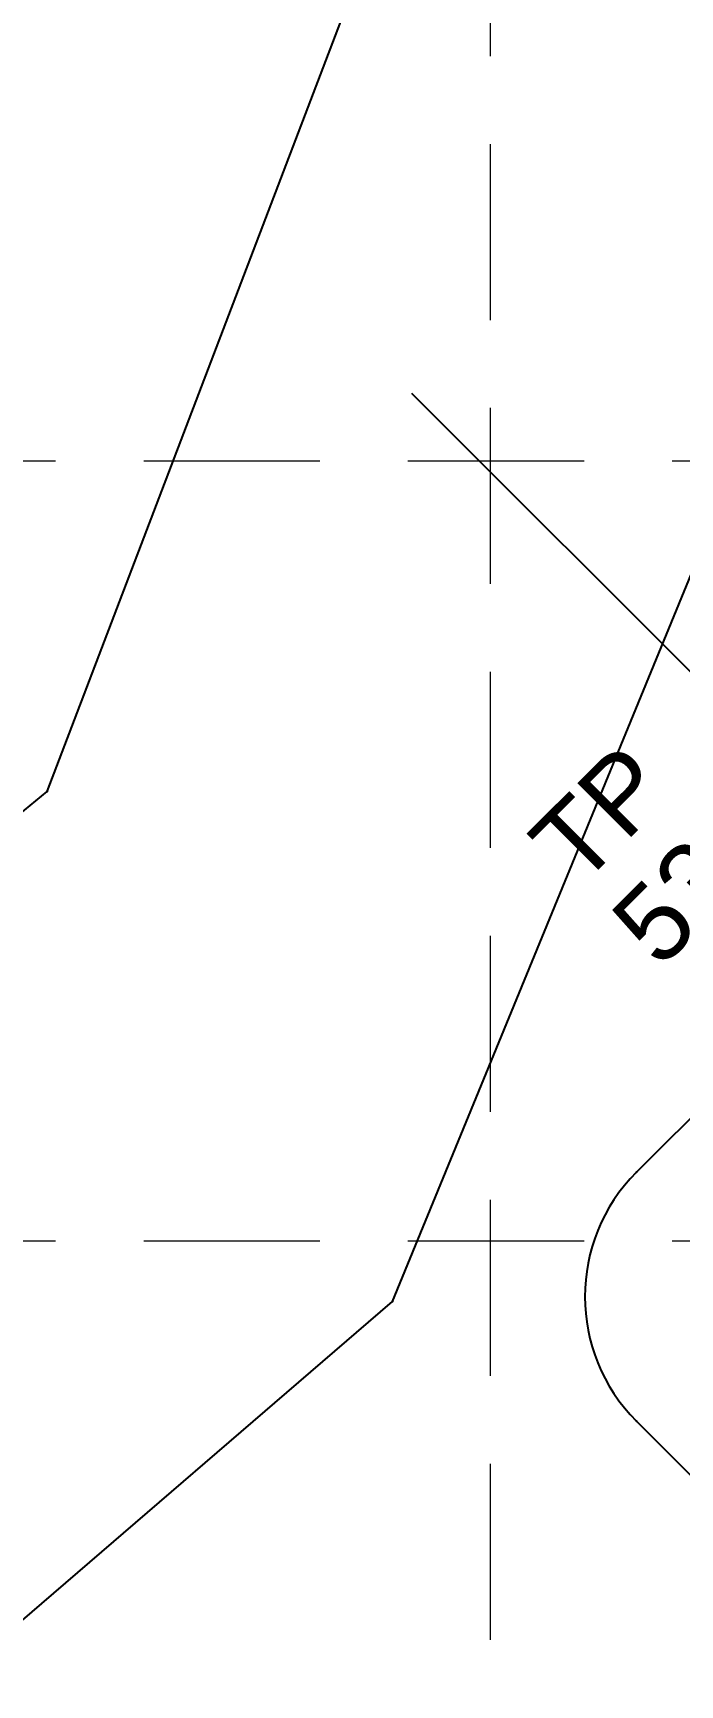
# Model space of a CAD drawing. Header units: inches. Extents: x 4833 to 5685, y 5436 to 5969.
# Drawn here: x 5344.12 to 5355.14, y 5694.87 to 5723.03 of the extents above; entities that cross this region are included whole.
import ezdxf
from ezdxf.enums import TextEntityAlignment as Align

# ---------------------------------------------------------------- set-up
doc = ezdxf.new("R2010")
doc.units = ezdxf.units.IN
doc.header["$LTSCALE"] = 20
doc.header["$MEASUREMENT"] = 0
for name, pattern in [('DASH', [1, 0.5, -0.5]), ('HIDDEN', [0.375, 0.25, -0.125]), ('LONG_DASH', [1, 0.75, -0.25])]:
    doc.linetypes.add(name, pattern=pattern)
for name, color, linetype in [('GRID', 254, 'HIDDEN'), ('MOVE', 12, 'Continuous'), ('OTL_PARKING', 9, 'Continuous'), ('PROPOSED_GRADING', 14, 'Continuous')]:
    doc.layers.add(name, color=color, linetype=linetype)
doc.styles.get("Standard").update_dxf_attribs({"font": 'ARIAL.TTF'})

msp = doc.modelspace()

# ---------------------------------------------------------------- linework, layer by layer
at = {"layer": 'GRID', "color": 252, "linetype": 'HIDDEN', "lineweight": 0, "ltscale": 0.6}
for p, q in [((5351.904, 5955.136), (5351.904, 5489.577)), ((4846.504, 5715.736), (5671.104, 5715.736)), ((4846.504, 5702.436), (5671.104, 5702.436))]:
    msp.add_line(p, q, dxfattribs=at)
at = {"layer": 'MOVE', "color": 7, "linetype": 'DASH', "flags": 128}
msp.add_lwpolyline([(5120.683, 5777.771), (5208.871, 5858.581), (5367.091, 5700.362), (5278.903, 5619.552), (5120.683, 5777.771)], close=True, dxfattribs=at)
at = {"layer": 'OTL_PARKING', "color": 7, "linetype": 'Continuous'}
msp.add_line((5354.397, 5703.606), (5365.003, 5714.212), dxfattribs=at)
at = {"layer": 'OTL_PARKING', "color": 7, "linetype": 'Continuous', "flags": 128}
msp.add_lwpolyline([(5371.099, 5682.661), (5354.397, 5699.363)], dxfattribs=at)
at = {"layer": 'OTL_PARKING', "color": 7, "linetype": 'Continuous'}
msp.add_arc((5356.518, 5701.485), 3, 135, 225, dxfattribs=at)
for p in [(5354.397, 5703.606), (5354.397, 5699.363)]:
    msp.add_point(p, dxfattribs=at)
at = {"layer": 'PROPOSED_GRADING', "color": 35, "linetype": 'LONG_DASH'}
for p, q in [((5344.359, 5710.095), (5351.19, 5728.026)), ((5326.131, 5695.102), (5344.359, 5710.095))]:
    msp.add_line(p, q, dxfattribs=at)
at = {"layer": 'PROPOSED_GRADING', "color": 35, "linetype": 'Continuous'}
for p, q in [((5350.239, 5701.4), (5358.261, 5720.955)), ((5333.909, 5687.324), (5350.239, 5701.4))]:
    msp.add_line(p, q, dxfattribs=at)
at = {"layer": 'PROPOSED_GRADING', "color": 7, "linetype": 'Continuous'}
msp.add_point((5344.359, 5710.095), dxfattribs=at)
at = {"layer": 'PROPOSED_GRADING', "color": 35, "linetype": 'Continuous'}
msp.add_point((5350.239, 5701.4), dxfattribs=at)

# ---------------------------------------------------------------- texts
for s, p in [('531.50', (5353.876, 5707.971)), ('TP', (5352.497, 5709.35))]:
    msp.add_text(s, height=1.3, rotation=45, dxfattribs=at).set_placement(p, align=Align.TOP_LEFT)

doc.saveas('drawing.dxf')
